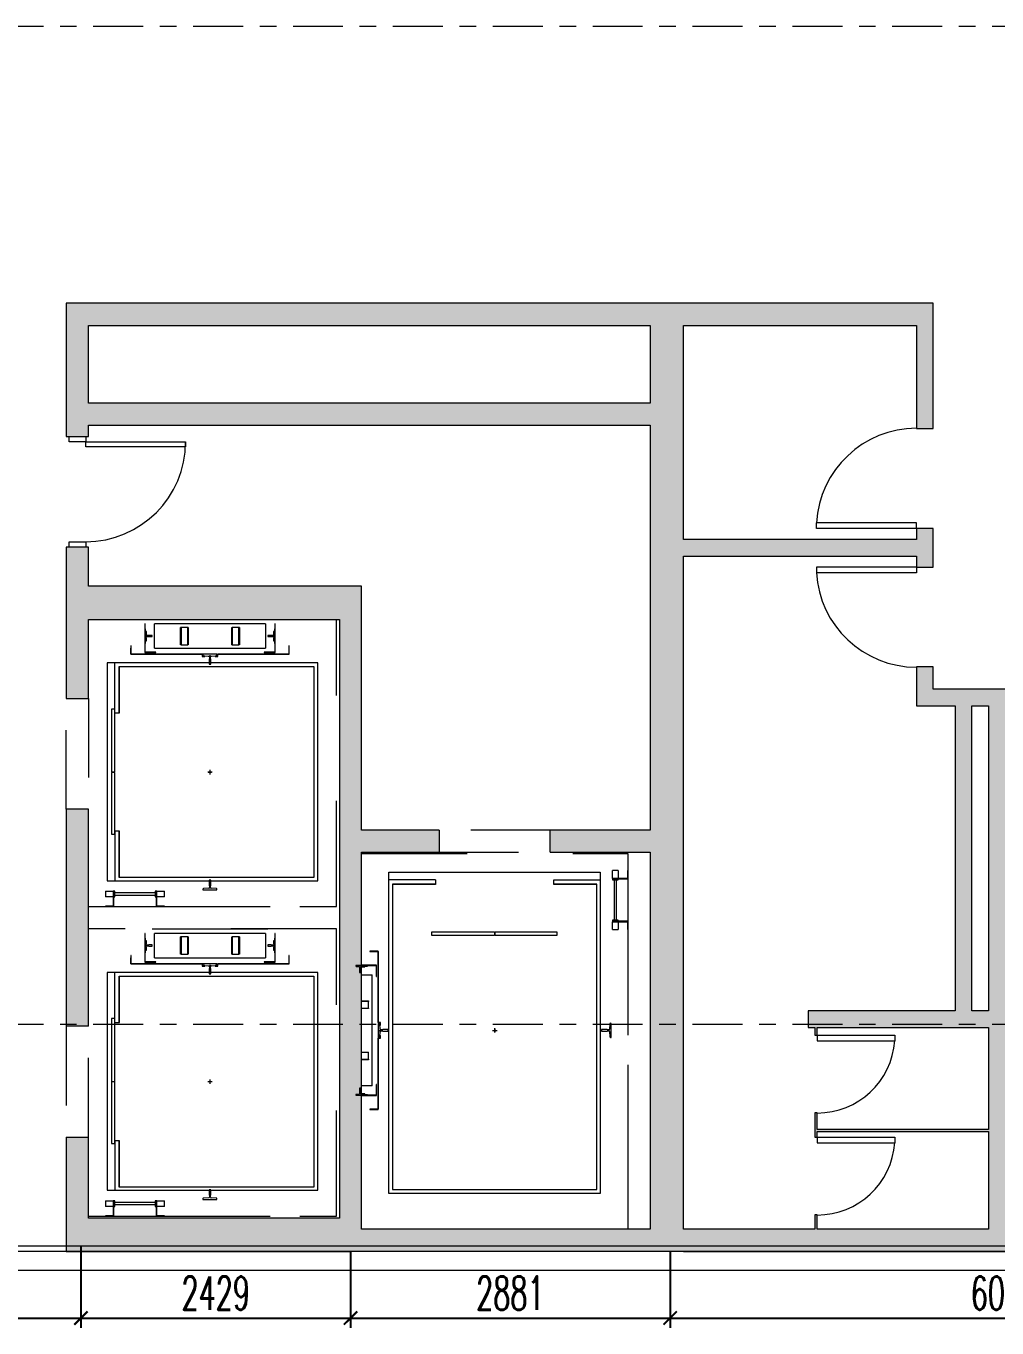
# Model space of a CAD drawing. Header units: millimetres. Extents: x 90964 to 877642, y 656808 to 1438307.
# Drawn here: x 370462 to 379211, y 1049823 to 1061563 of the extents above; entities that cross this region are included whole.
import ezdxf

# ---------------------------------------------------------------- set-up
doc = ezdxf.new("R2010")
doc.units = ezdxf.units.MM
doc.header["$LTSCALE"] = 300
for name, pattern in [('CENTER', [3, 1.5, -0.5, 0.5, -0.5]), ('Dash', [6.35, 3.175, -3.175]), ('Overhead', [3.96875, 2.38125, -1.5875])]:
    doc.linetypes.add(name, pattern=pattern)
doc.layers.get('Defpoints').update_dxf_attribs({"color": 6})
for name, color, linetype, lineweight in [('A-COT VACH', 2, 'Continuous', 35), ('A-DETL-GENF', 92, 'Overhead', 9), ('A-DETL-MEDM', 33, 'Continuous', 18), ('A-DOOR', 31, 'Continuous', 9), ('A-DOOR-FRAM', 31, 'Continuous', 9), ('A-GENM', 13, 'Continuous', 9), ('A-NET THAY', 125, 'Continuous', 18), ('A-TRUC', 250, 'CENTER', 5), ('A-WALL', 113, 'Continuous', 9), ('A-WALL-PATT', 111, 'Continuous', 9), ('Q-SPCQ', 91, 'Continuous', 9)]:
    doc.layers.add(name, color=color, linetype=linetype, lineweight=lineweight)
doc.styles.add('A1-vnsimli', font='vnsimli.shx', dxfattribs={"width": 0.6})
doc.dimstyles.new('A1_DIM150', dxfattribs={"dimscale": 1.5, "dimtxt": 200, "dimasz": 80, "dimexe": 60, "dimexo": 0, "dimgap": 50, "dimtad": 1, "dimdec": 0, "dimzin": 0, "dimdsep": 46, "dimtxsty": 'A1-vnsimli', "dimblk1": 'ARCHTICK', "dimblk2": 'ARCHTICK', "dimsah": 1, "dimcen": 150, "dimdle": 60, "dimclrd": 256, "dimclre": 256, "dimclrt": 6, "dimadec": 0, "dimazin": 0, "dimtfac": 1, "dimtdec": 0, "dimtix": 1, "dimtmove": 2, "dimatfit": 3, "dimfxl": 1, "dimtvp": 0.833333, "dimtolj": 1, "dimtzin": 0, "dimarcsym": 0})

# ---------------------------------------------------------------- blocks, each defined once
blk = doc.blocks.new('schindler_5500-bim - Lift_one floor-1478719-Option 5 Floor Plans')
at = {"layer": 'A-GENM', "linetype": 'Dash'}
for p, q in [((1212, 1140), (-1379, 1140)), ((-1379, 1140), (-1379, -1095)), ((1212, 1140), (-1379, 1140)), ((-1379, 1140), (-1379, -1095)), ((1212, -409), (1212, 1140)), ((1212, -1095), (1212, 1140)), ((1212, -866), (1212, -485)), ((1212, -1095), (1212, -942))]:
    blk.add_line(p, q, dxfattribs=at)
at = {"layer": 'A-GENM'}
for p, q in [((979, 971), (-986, 971)), ((-986, 971), (-986, -926)), ((979, -926), (979, 971)), ((-952, -817), (-952, 936)), ((-952, 936), (950, 936)), ((950, 936), (950, -817)), ((-1063, 713), (-1139, 713)), ((-1139, 713), (-1139, 710)), ((-1139, 710), (-1118, 710)), ((-1118, 710), (-1118, 712)), ((-1118, 712), (-1064, 712)), ((-1064, 712), (-1064, 67)), ((-1063, 71), (-1063, 713)), ((-1078, 587), (-1338, 587)), ((-1338, 587), (-1338, 584)), ((-1078, 487), (-1078, 587)), ((-1379, -522), (-1379, 522)), ((-1379, -500), (-1379, 495)), ((-1338, 584), (-1294, 584)), ((-1338, 500), (-1118, 500)), ((-1338, 500), (-1338, -500)), ((-1294, 584), (-1294, 580)), ((-1294, 580), (-1269, 580)), ((-1269, 580), (-1269, 573)), ((-1269, 573), (-1242, 573)), ((-1265, 576), (-1265, 584)), ((-1190, 584), (-1265, 584)), ((-1265, 584), (-1265, 580)), ((-1255, 576), (-1265, 576)), ((-1262, 577), (-1234, 575)), ((-1242, 573), (-1242, 576)), ((-1232, 534), (-1237, 534)), ((-1232, 552), (-1233, 552)), ((-1233, 552), (-1233, 522)), ((-1233, 522), (-1223, 522)), ((-1232, 573), (-1232, 552)), ((-1224, 552), (-1224, 572)), ((-1223, 552), (-1224, 552)), ((-1223, 522), (-1223, 552)), ((-1218, 534), (-1223, 534)), ((-1221, 575), (-1193, 577)), ((-1213, 576), (-1213, 573)), ((-1213, 573), (-1186, 573)), ((-1190, 576), (-1200, 576)), ((-1190, 584), (-1190, 576)), ((-1190, 580), (-1190, 584)), ((-1186, 580), (-1161, 580)), ((-1186, 573), (-1186, 580)), ((-1161, 580), (-1161, 584)), ((-1161, 584), (-1081, 584)), ((-1118, -500), (-1118, 500)), ((-1081, 584), (-1081, 487)), ((-1081, 487), (-1078, 487)), ((-1305, 266), (-1150, 266)), ((-1305, 266), (-1305, 261)), ((-1305, 261), (-1305, 201)), ((-1150, 261), (-1305, 261)), ((-1150, 266), (-1150, 261)), ((-1150, 201), (-1150, 261)), ((-1305, 201), (-1150, 201)), ((-1305, 196), (-1305, 201)), ((-1150, 196), (-1305, 196)), ((-1150, 196), (-1150, 201)), ((-1064, 67), (-1047, 67)), ((-1043, 71), (-1063, 71)), ((-1052, 63), (-1063, 63)), ((-1063, 63), (-1063, -64)), ((-1045, 10), (-1048, 59)), ((-1047, 67), (-1047, 46)), ((-1047, 46), (-1043, 46)), ((-1043, 46), (-1043, 71)), ((-1022, 5), (-1040, 5)), ((-974, 8), (-1022, 8)), ((-1022, 8), (-1022, 5)), ((-974, -8), (-974, 8)), ((-1, -15), (-1, 15)), ((0, 20), (0, -20)), ((1024, 8), (974, 8)), ((974, 8), (974, -8)), ((1024, 5), (1024, 8)), ((1042, 5), (1024, 5)), ((1049, 58), (1047, 10)), ((1062, 63), (1055, 63)), ((1062, -64), (1062, 63)), ((-1047, -67), (-1064, -67)), ((-1064, -67), (-1064, -712)), ((-1063, -64), (-1053, -64)), ((-1063, -714), (-1063, -71)), ((-1063, -71), (-1043, -71)), ((-1048, -58), (-1045, -10)), ((-1043, -46), (-1047, -46)), ((-1047, -46), (-1047, -67)), ((-1043, -71), (-1043, -46)), ((-1040, -5), (-1022, -5)), ((-1022, -5), (-1022, -8)), ((-1022, -8), (-974, -8)), ((-21, 0), (19, 0)), ((-20, 0), (20, 0)), ((974, -8), (1024, -8)), ((1024, -8), (1024, -5)), ((1024, -5), (1042, -5)), ((1047, -10), (1050, -59)), ((1054, -64), (1062, -64)), ((-1305, -196), (-1150, -196)), ((-1305, -196), (-1305, -201)), ((-1305, -201), (-1305, -261)), ((-1150, -201), (-1305, -201)), ((-1150, -196), (-1150, -201)), ((-1150, -261), (-1150, -201)), ((-1305, -261), (-1150, -261)), ((-1305, -261), (-1305, -266)), ((-1150, -266), (-1305, -266)), ((-1150, -261), (-1150, -266)), ((-1118, -500), (-1338, -500)), ((-1294, -584), (-1338, -584)), ((-1338, -584), (-1338, -587)), ((-1269, -580), (-1294, -580)), ((-1294, -580), (-1294, -584)), ((-1242, -573), (-1269, -573)), ((-1269, -573), (-1269, -580)), ((-1265, -584), (-1265, -576)), ((-1265, -576), (-1259, -576)), ((-1265, -579), (-1265, -584)), ((-1190, -584), (-1265, -584)), ((-1265, -584), (-1190, -584)), ((-1234, -575), (-1262, -577)), ((-1242, -576), (-1242, -573)), ((-1232, -534), (-1237, -534)), ((-1223, -522), (-1233, -522)), ((-1233, -522), (-1233, -552)), ((-1233, -552), (-1232, -552)), ((-1232, -552), (-1232, -573)), ((-1224, -572), (-1224, -552)), ((-1224, -552), (-1223, -552)), ((-1223, -552), (-1223, -522)), ((-1218, -534), (-1223, -534)), ((-1193, -577), (-1221, -575)), ((-1186, -573), (-1213, -573)), ((-1213, -573), (-1213, -576)), ((-1196, -576), (-1190, -576)), ((-1190, -576), (-1190, -584)), ((-1190, -584), (-1190, -579)), ((-1186, -580), (-1186, -573)), ((-1161, -580), (-1186, -580)), ((-1161, -584), (-1161, -580)), ((-1081, -584), (-1161, -584)), ((-1078, -487), (-1081, -487)), ((-1081, -487), (-1081, -584)), ((-1078, -587), (-1078, -487)), ((-1338, -587), (-1078, -587)), ((-1118, -710), (-1139, -710)), ((-1139, -710), (-1139, -714)), ((-1139, -714), (-1063, -714)), ((-1118, -712), (-1118, -710)), ((-1064, -712), (-1118, -712)), ((-534, -816), (-952, -816)), ((-534, -817), (-952, -817)), ((-534, -856), (-534, -816)), ((-534, -852), (-534, -817)), ((533, -816), (533, -856)), ((950, -816), (533, -816)), ((950, -817), (533, -817)), ((533, -817), (533, -856)), ((-534, -856), (-986, -856)), ((-986, -926), (979, -926)), ((-3, -856), (-569, -856)), ((-569, -856), (-569, -888)), ((-569, -888), (-3, -888)), ((-3, -888), (-3, -856)), ((558, -856), (2, -856)), ((2, -856), (2, -888)), ((2, -888), (558, -888)), ((533, -856), (979, -856)), ((533, -856), (979, -856)), ((558, -888), (558, -856)), ((979, -926), (979, -856))]:
    blk.add_line(p, q, dxfattribs=at)
for centre, radius, start, end in [((-1262, 580), 3, 180, 270), ((-1234, 573), 2.84, 360, 90), ((-1221, 572), 3, 90, 180), ((-1193, 580), 2.84, 270, 0), ((-1052, 59), 4.75, 0, 90), ((-1040, 10), 5.01, 180, 270), ((1042, 10), 4.75, 270, 360), ((1055, 58), 5.01, 90, 180), ((-1053, -58), 5.01, 270, 360), ((-1040, -10), 4.75, 90, 180), ((1042, -10), 5.01, 360, 90), ((1054, -59), 4.75, 180, 270), ((-1262, -580), 2.95, 84.996, 177.9426), ((-1234, -573), 2.64, 270, 360), ((-1221, -572), 2.79, 180, 270), ((-1193, -579), 2.71, 0, 97.4205)]:
    blk.add_arc(centre, radius, start, end, dxfattribs=at)
at = {"layer": 'Q-SPCQ'}
for p, q in [((-1055, 0), (-1035, 0)), ((-1045, -15), (-1045, 15)), ((1073, -480), (1073, -409)), ((1124, -409), (1073, -409)), ((1124, -409), (1124, -480)), ((1208, -409), (1208, -480)), ((1212, -409), (1208, -409)), ((1212, -485), (1212, -409)), ((1208, -480), (1073, -480)), ((1073, -480), (1073, -485)), ((1124, -485), (1073, -485)), ((1073, -485), (1073, -495)), ((1073, -495), (1124, -495)), ((1089, -495), (1089, -856)), ((1108, -856), (1108, -495)), ((1124, -485), (1212, -485)), ((1124, -495), (1124, -485)), ((1124, -856), (1073, -856)), ((1073, -856), (1073, -866)), ((1073, -866), (1073, -871)), ((1073, -866), (1124, -866)), ((1073, -871), (1208, -871)), ((1073, -942), (1073, -871)), ((1124, -866), (1124, -856)), ((1212, -866), (1124, -866)), ((1124, -871), (1124, -942)), ((1208, -871), (1208, -942)), ((1212, -942), (1212, -866)), ((1073, -942), (1124, -942)), ((1208, -942), (1212, -942))]:
    blk.add_line(p, q, dxfattribs=at)
blk = doc.blocks.new('M_Door-Opening - 1000 X 2100mm-720239-Option 5 Floor Plans')
at = {"layer": 'A-DETL-GENF'}
for p, q in [((492, 100), (-508, 100)), ((-508, -100), (492, -100))]:
    blk.add_line(p, q, dxfattribs=at)
at = {"layer": 'A-DETL-MEDM'}
for p, q in [((-508, 100), (-508, -100)), ((492, -100), (492, 100))]:
    blk.add_line(p, q, dxfattribs=at)
blk = doc.blocks.new('M_Door-Opening - 1000 X 2100mm-720273-Option 5 Floor Plans')
at = {"layer": 'A-DETL-GENF'}
for p, q in [((-508, 100), (492, 100)), ((492, -100), (-508, -100))]:
    blk.add_line(p, q, dxfattribs=at)
at = {"layer": 'A-DETL-MEDM'}
for p, q in [((-508, -100), (-508, 100)), ((492, 100), (492, -100))]:
    blk.add_line(p, q, dxfattribs=at)
blk = doc.blocks.new('M_Single-Flush - 900 X 2100-697408-Option 5 Floor Plans')
at = {"layer": 'A-DOOR'}
for p, q in [((400, 75), (400, 975)), ((450, 975), (400, 975)), ((450, 75), (450, 975)), ((450, 75), (400, 75))]:
    blk.add_line(p, q, dxfattribs=at)
blk.add_arc((450, 75), 902, 93.1788, 180, dxfattribs=at)
blk = doc.blocks.new('M_Single-Flush - 900 X 2100-697387-Option 5 Floor Plans')
at = {"layer": 'A-DOOR'}
for p, q in [((400, -75), (400, -975)), ((450, -75), (400, -75)), ((450, -75), (450, -975)), ((450, -975), (400, -975))]:
    blk.add_line(p, q, dxfattribs=at)
blk.add_arc((450, -75), 902, 180, 266.8212, dxfattribs=at)
blk = doc.blocks.new('M_Single-Flush - 700 X 2100-697495-Option 5 Floor Plans')
at = {"layer": 'A-DOOR'}
for p, q in [((300, -10), (300, -710)), ((350, -10), (300, -10)), ((350, -10), (350, -710)), ((350, -710), (300, -710))]:
    blk.add_line(p, q, dxfattribs=at)
blk.add_arc((350, -10), 702, 180, 265.9138, dxfattribs=at)
blk = doc.blocks.new('M_Door-Passage-Single-Flush - M_Door-Passage-Single-Flush-756115-Option 5 Floor Plans')
at = {"layer": 'A-DOOR'}
for p, q in [((405, -81.35), (450, -81.35)), ((405, -981.35), (405, -81.35)), ((450, -81.35), (450, -981.35)), ((450, -981.35), (405, -981.35))]:
    blk.add_line(p, q, dxfattribs=at)
blk.add_arc((450, -81.35), 900, 180, 270, dxfattribs=at)
at = {"layer": 'A-DOOR-FRAM'}
for p, q in [((-500, 68.65), (-450, 68.65)), ((-500, -81.35), (-500, 68.65)), ((-450, 68.65), (-450, -81.35)), ((450, 68.65), (500, 68.65)), ((450, -81.35), (450, 68.65)), ((500, 68.65), (500, -81.35)), ((-450, -81.35), (-500, -81.35)), ((500, -81.35), (450, -81.35))]:
    blk.add_line(p, q, dxfattribs=at)
blk = doc.blocks.new('schindler_5500-bim - Lift_service_one floor-1478796-Option 5 Floor Plans')
at = {"layer": 'A-GENM', "linetype": 'Dash'}
for p, q in [((-1201, 1595), (1199, 1595)), ((-1201, 1595), (1199, 1595)), ((1199, 1595), (1199, 1442)), ((1199, 1595), (1199, -1793)), ((1199, 1366), (1199, 985)), ((1199, 909), (1199, -1793))]:
    blk.add_line(p, q, dxfattribs=at)
at = {"layer": 'A-GENM'}
for p, q in [((-956, -1471), (-956, 1426)), ((-956, 1426), (949, 1426)), ((949, 1426), (949, 1356)), ((949, 1426), (949, -1471)), ((-534, 1356), (-956, 1356)), ((-922, 1317), (-922, -1436)), ((-534, 1317), (-922, 1317)), ((-534, 1316), (-922, 1316)), ((-534, 1356), (-534, 1316)), ((-534, 1352), (-534, 1317)), ((533, 1316), (533, 1356)), ((533, 1356), (949, 1356)), ((533, 1317), (533, 1356)), ((533, 1356), (949, 1356)), ((920, 1317), (533, 1317)), ((920, 1316), (533, 1316)), ((920, -1436), (920, 1317)), ((-569, 856), (-569, 888)), ((-569, 888), (-3, 888)), ((-3, 856), (-569, 856)), ((-3, 888), (-3, 856)), ((2, 856), (2, 888)), ((2, 888), (558, 888)), ((558, 856), (2, 856)), ((558, 888), (558, 856)), ((-1050, 713), (-1126, 713)), ((-1126, 713), (-1126, 710)), ((-1126, 710), (-1105, 710)), ((-1105, 710), (-1105, 712)), ((-1105, 712), (-1051, 712)), ((-1051, 712), (-1051, 67)), ((-1050, 71), (-1050, 713)), ((-1065, 587), (-1200, 587)), ((-1065, 487), (-1065, 587)), ((-1177, 584), (-1252, 584)), ((-1252, 584), (-1252, 579)), ((-1249, 577), (-1221, 575)), ((-1219, 552), (-1220, 552)), ((-1220, 552), (-1220, 522)), ((-1220, 522), (-1210, 522)), ((-1219, 573), (-1219, 552)), ((-1211, 552), (-1211, 572)), ((-1210, 552), (-1211, 552)), ((-1210, 522), (-1210, 552)), ((-1208, 575), (-1180, 577)), ((-1200, 584), (-1177, 584)), ((-1200, 576), (-1200, 573)), ((-1200, 573), (-1173, 573)), ((-1200, 500), (-1105, 500)), ((-1177, 576), (-1183, 576)), ((-1177, 584), (-1177, 576)), ((-1177, 579), (-1177, 584)), ((-1173, 580), (-1148, 580)), ((-1173, 573), (-1173, 580)), ((-1148, 580), (-1148, 584)), ((-1148, 584), (-1068, 584)), ((-1105, -500), (-1105, 500)), ((-1068, 584), (-1068, 487)), ((-1068, 487), (-1065, 487)), ((-1200, 266), (-1137, 266)), ((-1137, 261), (-1200, 261)), ((-1137, 266), (-1137, 261)), ((-1137, 201), (-1137, 261)), ((-1200, 201), (-1137, 201)), ((-1137, 196), (-1200, 196)), ((-1137, 201), (-1137, 196)), ((-1051, 67), (-1034, 67)), ((-1030, 71), (-1050, 71)), ((-1040, 63), (-1050, 63)), ((-1050, 63), (-1050, -64)), ((-1032, 10), (-1035, 58)), ((-1034, 67), (-1034, 46)), ((-1034, 46), (-1030, 46)), ((-1030, 46), (-1030, 71)), ((-1009, 5), (-1027, 5)), ((-961, 8), (-1009, 8)), ((-1009, 8), (-1009, 5)), ((-961, -8), (-961, 8)), ((-21, 0), (19, 0)), ((-20, 0), (20, 0)), ((-1, 15), (-1, -15)), ((0, -20), (0, 20)), ((1011, 8), (961, 8)), ((961, 8), (961, -8)), ((1011, 5), (1011, 8)), ((1029, 5), (1011, 5)), ((1037, 59), (1034, 10)), ((1049, 63), (1041, 63)), ((1049, -64), (1049, 63)), ((-1034, -67), (-1051, -67)), ((-1051, -67), (-1051, -712)), ((-1050, -64), (-1039, -64)), ((-1050, -713), (-1050, -71)), ((-1050, -71), (-1030, -71)), ((-1035, -59), (-1032, -10)), ((-1030, -46), (-1034, -46)), ((-1034, -46), (-1034, -67)), ((-1030, -71), (-1030, -46)), ((-1027, -5), (-1009, -5)), ((-1009, -5), (-1009, -8)), ((-1009, -8), (-961, -8)), ((961, -8), (1011, -8)), ((1011, -8), (1011, -5)), ((1011, -5), (1029, -5)), ((1034, -10), (1036, -58)), ((1042, -64), (1049, -64)), ((-1200, -196), (-1137, -196)), ((-1137, -201), (-1200, -201)), ((-1137, -201), (-1137, -196)), ((-1137, -261), (-1137, -201)), ((-1200, -261), (-1137, -261)), ((-1137, -266), (-1200, -266)), ((-1137, -261), (-1137, -266)), ((-1252, -580), (-1252, -584)), ((-1252, -584), (-1177, -584)), ((-1221, -575), (-1249, -577)), ((-1210, -522), (-1220, -522)), ((-1220, -522), (-1220, -552)), ((-1220, -552), (-1219, -552)), ((-1219, -552), (-1219, -573)), ((-1211, -572), (-1211, -552)), ((-1211, -552), (-1210, -552)), ((-1210, -552), (-1210, -522)), ((-1180, -577), (-1208, -575)), ((-1105, -500), (-1200, -500)), ((-1173, -573), (-1200, -573)), ((-1200, -573), (-1200, -576)), ((-1187, -576), (-1177, -576)), ((-1177, -576), (-1177, -584)), ((-1177, -584), (-1177, -580)), ((-1173, -580), (-1173, -573)), ((-1148, -580), (-1173, -580)), ((-1148, -584), (-1148, -580)), ((-1068, -584), (-1148, -584)), ((-1065, -487), (-1068, -487)), ((-1068, -487), (-1068, -584)), ((-1065, -587), (-1065, -487)), ((-1200, -587), (-1065, -587)), ((-1105, -710), (-1126, -710)), ((-1126, -710), (-1126, -713)), ((-1126, -713), (-1050, -713)), ((-1105, -712), (-1105, -710)), ((-1051, -712), (-1105, -712)), ((949, -1471), (-956, -1471)), ((-922, -1436), (920, -1436))]:
    blk.add_line(p, q, dxfattribs=at)
for centre, radius, start, end in [((-1249, 580), 2.95, 182.0574, 275.004), ((-1221, 573), 2.64, 0, 90), ((-1208, 572), 2.79, 90, 180), ((-1180, 579), 2.71, 262.5795, 0), ((-1040, 58), 5.01, 0, 90), ((-1027, 10), 4.75, 180, 270), ((1029, 10), 5.01, 270, 0), ((1041, 59), 4.75, 90, 180), ((-1039, -59), 4.75, 270, 0), ((-1027, -10), 5.01, 90, 180), ((1029, -10), 4.75, 0, 90), ((1042, -58), 5.01, 180, 270), ((-1249, -580), 3, 90, 180), ((-1221, -573), 2.84, 270, 0), ((-1208, -572), 3, 180, 270), ((-1180, -580), 2.84, 0, 90)]:
    blk.add_arc(centre, radius, start, end, dxfattribs=at)
at = {"layer": 'Q-SPCQ'}
for p, q in [((1060, 1371), (1060, 1442)), ((1111, 1442), (1060, 1442)), ((1111, 1442), (1111, 1371)), ((1195, 1442), (1195, 1371)), ((1199, 1442), (1195, 1442)), ((1199, 1366), (1199, 1442)), ((1195, 1371), (1060, 1371)), ((1060, 1371), (1060, 1366)), ((1060, 1366), (1060, 1356)), ((1111, 1366), (1060, 1366)), ((1060, 1356), (1111, 1356)), ((1076, 1356), (1076, 995)), ((1095, 995), (1095, 1356)), ((1111, 1366), (1199, 1366)), ((1111, 1356), (1111, 1366)), ((1111, 995), (1060, 995)), ((1060, 995), (1060, 985)), ((1060, 985), (1060, 980)), ((1060, 985), (1111, 985)), ((1060, 909), (1060, 980)), ((1060, 980), (1195, 980)), ((1111, 985), (1111, 995)), ((1199, 985), (1111, 985)), ((1111, 980), (1111, 909)), ((1195, 980), (1195, 909)), ((1199, 909), (1199, 985)), ((1060, 909), (1111, 909)), ((1195, 909), (1199, 909)), ((-1032, 15), (-1032, -15)), ((-1042, 0), (-1022, 0))]:
    blk.add_line(p, q, dxfattribs=at)
blk = doc.blocks.new('schindler_5500-bim - Lift_one floor-V7-Option 5 Floor Plans')
at = {"layer": 'A-GENM', "linetype": 'Dash'}
for p, q in [((1212, 1140), (-1379, 1140)), ((1212, 1140), (-1379, 1140)), ((1212, -409), (1212, 1140)), ((1212, -1095), (1212, 1140)), ((1212, -866), (1212, -485)), ((1212, -1095), (1212, -942))]:
    blk.add_line(p, q, dxfattribs=at)
at = {"layer": 'A-GENM'}
for p, q in [((979, 971), (-986, 971)), ((-986, 971), (-986, -926)), ((979, -926), (979, 971)), ((-952, -817), (-952, 936)), ((-952, 936), (950, 936)), ((950, 936), (950, -817)), ((-1063, 713), (-1139, 713)), ((-1139, 713), (-1139, 710)), ((-1139, 710), (-1118, 710)), ((-1118, 710), (-1118, 712)), ((-1118, 712), (-1064, 712)), ((-1064, 712), (-1064, 67)), ((-1063, 71), (-1063, 713)), ((-1078, 587), (-1338, 587)), ((-1338, 587), (-1338, 584)), ((-1078, 487), (-1078, 587)), ((-1338, 584), (-1294, 584)), ((-1338, 500), (-1118, 500)), ((-1338, 500), (-1338, -500)), ((-1294, 584), (-1294, 580)), ((-1294, 580), (-1269, 580)), ((-1269, 580), (-1269, 573)), ((-1269, 573), (-1242, 573)), ((-1265, 576), (-1265, 584)), ((-1190, 584), (-1265, 584)), ((-1265, 584), (-1265, 580)), ((-1255, 576), (-1265, 576)), ((-1262, 577), (-1234, 575)), ((-1242, 573), (-1242, 576)), ((-1232, 534), (-1237, 534)), ((-1232, 552), (-1233, 552)), ((-1233, 552), (-1233, 522)), ((-1233, 522), (-1223, 522)), ((-1232, 573), (-1232, 552)), ((-1224, 552), (-1224, 572)), ((-1223, 552), (-1224, 552)), ((-1223, 522), (-1223, 552)), ((-1218, 534), (-1223, 534)), ((-1221, 575), (-1193, 577)), ((-1213, 576), (-1213, 573)), ((-1213, 573), (-1186, 573)), ((-1190, 576), (-1200, 576)), ((-1190, 584), (-1190, 576)), ((-1190, 580), (-1190, 584)), ((-1186, 580), (-1161, 580)), ((-1186, 573), (-1186, 580)), ((-1161, 580), (-1161, 584)), ((-1161, 584), (-1081, 584)), ((-1118, -500), (-1118, 500)), ((-1081, 584), (-1081, 487)), ((-1081, 487), (-1078, 487)), ((-1305, 266), (-1150, 266)), ((-1305, 266), (-1305, 261)), ((-1305, 261), (-1305, 201)), ((-1150, 261), (-1305, 261)), ((-1150, 266), (-1150, 261)), ((-1150, 201), (-1150, 261)), ((-1305, 201), (-1150, 201)), ((-1305, 196), (-1305, 201)), ((-1150, 196), (-1305, 196)), ((-1150, 196), (-1150, 201)), ((-1064, 67), (-1047, 67)), ((-1043, 71), (-1063, 71)), ((-1052, 63), (-1063, 63)), ((-1063, 63), (-1063, -64)), ((-1045, 10), (-1048, 59)), ((-1047, 67), (-1047, 46)), ((-1047, 46), (-1043, 46)), ((-1043, 46), (-1043, 71)), ((-1022, 5), (-1040, 5)), ((-974, 8), (-1022, 8)), ((-1022, 8), (-1022, 5)), ((-974, -8), (-974, 8)), ((-1, -15), (-1, 15)), ((0, 20), (0, -20)), ((1024, 8), (974, 8)), ((974, 8), (974, -8)), ((1024, 5), (1024, 8)), ((1042, 5), (1024, 5)), ((1049, 58), (1047, 10)), ((1062, 63), (1055, 63)), ((1062, -64), (1062, 63)), ((-1047, -67), (-1064, -67)), ((-1064, -67), (-1064, -712)), ((-1063, -64), (-1053, -64)), ((-1063, -714), (-1063, -71)), ((-1063, -71), (-1043, -71)), ((-1048, -58), (-1045, -10)), ((-1043, -46), (-1047, -46)), ((-1047, -46), (-1047, -67)), ((-1043, -71), (-1043, -46)), ((-1040, -5), (-1022, -5)), ((-1022, -5), (-1022, -8)), ((-1022, -8), (-974, -8)), ((-21, 0), (19, 0)), ((-20, 0), (20, 0)), ((974, -8), (1024, -8)), ((1024, -8), (1024, -5)), ((1024, -5), (1042, -5)), ((1047, -10), (1050, -59)), ((1054, -64), (1062, -64)), ((-1305, -196), (-1150, -196)), ((-1305, -196), (-1305, -201)), ((-1305, -201), (-1305, -261)), ((-1150, -201), (-1305, -201)), ((-1150, -196), (-1150, -201)), ((-1150, -261), (-1150, -201)), ((-1305, -261), (-1150, -261)), ((-1305, -261), (-1305, -266)), ((-1150, -266), (-1305, -266)), ((-1150, -261), (-1150, -266)), ((-1118, -500), (-1338, -500)), ((-1294, -584), (-1338, -584)), ((-1338, -584), (-1338, -587)), ((-1269, -580), (-1294, -580)), ((-1294, -580), (-1294, -584)), ((-1242, -573), (-1269, -573)), ((-1269, -573), (-1269, -580)), ((-1265, -584), (-1265, -576)), ((-1265, -576), (-1259, -576)), ((-1265, -579), (-1265, -584)), ((-1190, -584), (-1265, -584)), ((-1265, -584), (-1190, -584)), ((-1234, -575), (-1262, -577)), ((-1242, -576), (-1242, -573)), ((-1232, -534), (-1237, -534)), ((-1223, -522), (-1233, -522)), ((-1233, -522), (-1233, -552)), ((-1233, -552), (-1232, -552)), ((-1232, -552), (-1232, -573)), ((-1224, -572), (-1224, -552)), ((-1224, -552), (-1223, -552)), ((-1223, -552), (-1223, -522)), ((-1218, -534), (-1223, -534)), ((-1193, -577), (-1221, -575)), ((-1186, -573), (-1213, -573)), ((-1213, -573), (-1213, -576)), ((-1196, -576), (-1190, -576)), ((-1190, -576), (-1190, -584)), ((-1190, -584), (-1190, -579)), ((-1186, -580), (-1186, -573)), ((-1161, -580), (-1186, -580)), ((-1161, -584), (-1161, -580)), ((-1081, -584), (-1161, -584)), ((-1078, -487), (-1081, -487)), ((-1081, -487), (-1081, -584)), ((-1078, -587), (-1078, -487)), ((-1338, -587), (-1078, -587)), ((-1118, -710), (-1139, -710)), ((-1139, -710), (-1139, -714)), ((-1139, -714), (-1063, -714)), ((-1118, -712), (-1118, -710)), ((-1064, -712), (-1118, -712)), ((-534, -816), (-952, -816)), ((-534, -817), (-952, -817)), ((-534, -856), (-534, -816)), ((-534, -852), (-534, -817)), ((533, -816), (533, -856)), ((950, -816), (533, -816)), ((950, -817), (533, -817)), ((533, -817), (533, -856)), ((-534, -856), (-986, -856)), ((-986, -926), (979, -926)), ((-3, -856), (-569, -856)), ((-569, -856), (-569, -888)), ((-569, -888), (-3, -888)), ((-3, -888), (-3, -856)), ((558, -856), (2, -856)), ((2, -856), (2, -888)), ((2, -888), (558, -888)), ((533, -856), (979, -856)), ((533, -856), (979, -856)), ((558, -888), (558, -856)), ((979, -926), (979, -856))]:
    blk.add_line(p, q, dxfattribs=at)
for centre, radius, start, end in [((-1262, 580), 3, 180, 270), ((-1234, 573), 2.84, 360, 90), ((-1221, 572), 3, 90, 180), ((-1193, 580), 2.84, 270, 0), ((-1052, 59), 4.75, 0, 90), ((-1040, 10), 5.01, 180, 270), ((1042, 10), 4.75, 270, 360), ((1055, 58), 5.01, 90, 180), ((-1053, -58), 5.01, 270, 360), ((-1040, -10), 4.75, 90, 180), ((1042, -10), 5.01, 360, 90), ((1054, -59), 4.75, 180, 270), ((-1262, -580), 2.95, 84.996, 177.9426), ((-1234, -573), 2.64, 270, 360), ((-1221, -572), 2.79, 180, 270), ((-1193, -579), 2.71, 0, 97.4205)]:
    blk.add_arc(centre, radius, start, end, dxfattribs=at)
at = {"layer": 'Q-SPCQ'}
for p, q in [((-1055, 0), (-1035, 0)), ((-1045, -15), (-1045, 15)), ((1073, -480), (1073, -409)), ((1124, -409), (1073, -409)), ((1124, -409), (1124, -480)), ((1208, -409), (1208, -480)), ((1212, -409), (1208, -409)), ((1212, -485), (1212, -409)), ((1208, -480), (1073, -480)), ((1073, -480), (1073, -485)), ((1124, -485), (1073, -485)), ((1073, -485), (1073, -495)), ((1073, -495), (1124, -495)), ((1089, -495), (1089, -856)), ((1108, -856), (1108, -495)), ((1124, -485), (1212, -485)), ((1124, -495), (1124, -485)), ((1124, -856), (1073, -856)), ((1073, -856), (1073, -866)), ((1073, -866), (1073, -871)), ((1073, -866), (1124, -866)), ((1073, -871), (1208, -871)), ((1073, -942), (1073, -871)), ((1124, -866), (1124, -856)), ((1212, -866), (1124, -866)), ((1124, -871), (1124, -942)), ((1208, -871), (1208, -942)), ((1212, -942), (1212, -866)), ((1073, -942), (1124, -942)), ((1208, -942), (1212, -942))]:
    blk.add_line(p, q, dxfattribs=at)
blk = doc.blocks.new('LUOICOT THAPDOI')
at = {"layer": 'A-TRUC'}
for p, q in [((167478, 1208625), (248518, 1208625)), ((167478, 1199625), (248518, 1199625))]:
    blk.add_line(p, q, dxfattribs=at)
blk = doc.blocks.new('_ArchTick')
at = {"color": 0, "linetype": 'ByBlock', "const_width": 0.15}
blk.add_lwpolyline([(-0.5, -0.5), (0.5, 0.5)], dxfattribs=at)
blk = doc.blocks.new('*D364')
at = {"layer": 'A-NET THAY', "lineweight": -2, "transparency": 16777216}
for p, q in [((370956, 1050563), (370956, 1049823)), ((367710, 1049913), (371046, 1049913)), ((367800, 1049976), (367800, 1049823))]:
    blk.add_line(p, q, dxfattribs=at)
at = {"layer": 'Defpoints', "color": 0, "transparency": 16777216}
for p in [(370956, 1050563), (367800, 1049976), (370956, 1049913)]:
    blk.add_point(p, dxfattribs=at)
at = {"layer": 'A-NET THAY', "lineweight": -2, "transparency": 16777216, "xscale": 120, "yscale": 120, "zscale": 120}
for p, rotation in [((367800, 1049913), 180.0000000000039), ((370956, 1049913), 3.867554492659636e-12)]:
    blk.add_blockref('_ArchTick', p, dxfattribs=dict(at, rotation=rotation))
at = {"layer": 'A-NET THAY', "color": 6, "transparency": 16777216, "insert": (369378, 1050138), "char_height": 300, "attachment_point": 5, "style": 'A1-vnsimli'}
blk.add_mtext('\\A1;3156', dxfattribs=at)
blk = doc.blocks.new('*D365')
at = {"layer": 'A-NET THAY', "lineweight": -2, "transparency": 16777216}
for p, q in [((370956, 1050563), (370956, 1049823)), ((373386, 1050513), (373386, 1049823)), ((370866, 1049913), (373476, 1049913))]:
    blk.add_line(p, q, dxfattribs=at)
at = {"layer": 'Defpoints', "color": 0, "transparency": 16777216}
for p in [(370956, 1050563), (373386, 1050513), (373386, 1049913)]:
    blk.add_point(p, dxfattribs=at)
at = {"layer": 'A-NET THAY', "lineweight": -2, "transparency": 16777216, "xscale": 120, "yscale": 120, "zscale": 120}
for p, rotation in [((370956, 1049913), 180.0000000000039), ((373386, 1049913), 3.867554492659636e-12)]:
    blk.add_blockref('_ArchTick', p, dxfattribs=dict(at, rotation=rotation))
at = {"layer": 'A-NET THAY', "color": 6, "transparency": 16777216, "insert": (372171, 1050138), "char_height": 300, "attachment_point": 5, "style": 'A1-vnsimli'}
blk.add_mtext('\\A1;2429', dxfattribs=at)
blk = doc.blocks.new('*D366')
at = {"layer": 'A-NET THAY', "lineweight": -2, "transparency": 16777216}
for p, q in [((373386, 1050513), (373386, 1049823)), ((376266, 1050513), (376266, 1049823)), ((373296, 1049913), (376356, 1049913))]:
    blk.add_line(p, q, dxfattribs=at)
at = {"layer": 'Defpoints', "color": 0, "transparency": 16777216}
for p in [(373386, 1050513), (376266, 1050513), (376266, 1049913)]:
    blk.add_point(p, dxfattribs=at)
at = {"layer": 'A-NET THAY', "lineweight": -2, "transparency": 16777216, "xscale": 120, "yscale": 120, "zscale": 120}
for p, rotation in [((373386, 1049913), 180.0000000000039), ((376266, 1049913), 3.867554492659636e-12)]:
    blk.add_blockref('_ArchTick', p, dxfattribs=dict(at, rotation=rotation))
at = {"layer": 'A-NET THAY', "color": 6, "transparency": 16777216, "insert": (374826, 1050138), "char_height": 300, "attachment_point": 5, "style": 'A1-vnsimli'}
blk.add_mtext('\\A1;2881', dxfattribs=at)
blk = doc.blocks.new('*D367')
at = {"layer": 'A-NET THAY', "lineweight": -2, "transparency": 16777216}
for p, q in [((376266, 1050513), (376266, 1049823)), ((382299, 1050513), (382299, 1049823)), ((376176, 1049913), (382389, 1049913))]:
    blk.add_line(p, q, dxfattribs=at)
at = {"layer": 'Defpoints', "color": 0, "transparency": 16777216}
for p in [(376266, 1050513), (382299, 1050513), (382299, 1049913)]:
    blk.add_point(p, dxfattribs=at)
at = {"layer": 'A-NET THAY', "lineweight": -2, "transparency": 16777216, "xscale": 120, "yscale": 120, "zscale": 120}
for p, rotation in [((376266, 1049913), 180.0000000000039), ((382299, 1049913), 3.867554492659636e-12)]:
    blk.add_blockref('_ArchTick', p, dxfattribs=dict(at, rotation=rotation))
at = {"layer": 'A-NET THAY', "color": 6, "transparency": 16777216, "insert": (379283, 1050138), "char_height": 300, "attachment_point": 5, "style": 'A1-vnsimli'}
blk.add_mtext('\\A1;6033', dxfattribs=at)

msp = doc.modelspace()

# ---------------------------------------------------------------- hatches: boundary and pattern name
at = {"layer": 'A-WALL-PATT'}
h = msp.add_hatch(color=256, dxfattribs=at)
h.paths.add_polyline_path([(371024.6, 1050813.3), (371024.6, 1051544.3), (370824.6, 1051544.3), (370824.6, 1050813.3)], flags=0)
h.paths.add_polyline_path([(371024.6, 1052655.1), (371024.6, 1054500.4), (370824.6, 1054500.4), (370824.6, 1052544.3), (371024.6, 1052544.3)], flags=0)
h.paths.add_polyline_path([(371024.6, 1055500.4), (371024.6, 1056863.3), (370824.6, 1056863.3), (370824.6, 1055500.4)], flags=0)
h.paths.add_polyline_path([(371024.6, 1058163.3), (371024.6, 1059063.3), (370824.6, 1059063.3), (370824.6, 1057863.3), (371024.6, 1057863.3), (371024.6, 1057963.3)], flags=0)
for points in [[(378635.6, 1059063.3), (371024.6, 1059063.3), (371024.6, 1058863.3), (378635.6, 1058863.3)], [(376385.6, 1050713.3), (376385.6, 1058863.3), (376085.6, 1058863.3), (376085.6, 1050713.3)], [(376085.6, 1057963.3), (376085.6, 1058163.3), (371024.6, 1058163.3), (371024.6, 1057963.3), (374740.9, 1057963.3)], [(378485.6, 1056783.7), (378485.6, 1056933.7), (376385.6, 1056933.7), (376385.6, 1056783.7)], [(373285.6, 1056513.3), (371024.6, 1056513.3), (371024.6, 1056213.3), (373285.6, 1056213.3), (373285.6, 1056242.8)], [(373485.6, 1050713.3), (373485.6, 1056513.3), (373285.6, 1056513.3), (373285.6, 1050813.3), (373385.6, 1050813.3), (373385.6, 1050713.3)], [(380235.6, 1055433.7), (380235.6, 1055583.7), (378635.6, 1055583.7), (378635.6, 1055433.7), (379285.6, 1055433.7)], [(378985.6, 1055433.7), (378835.6, 1055433.7), (378835.6, 1052683.7), (378985.6, 1052683.7), (378985.6, 1055046.9)], [(379285.6, 1050713.3), (379285.6, 1055433.7), (379135.6, 1055433.7), (379135.6, 1050713.3)], [(379135.6, 1052683.7), (377510.6, 1052683.7), (377510.6, 1052533.7), (379135.6, 1052533.7)], [(373385.6, 1050713.3), (373385.6, 1050813.3), (370824.6, 1050813.3), (370824.6, 1050513.3), (373385.6, 1050513.3)], [(376385.6, 1050513.3), (376385.6, 1050713.3), (373385.6, 1050713.3), (373385.6, 1050513.3), (374740.9, 1050513.3)], [(383455.7, 1050713.3), (376385.6, 1050713.3), (376385.6, 1050513.3), (383455.7, 1050513.3)]]:
    msp.add_hatch(color=256, dxfattribs=at).paths.add_polyline_path(points, flags=0)
h = msp.add_hatch(color=256, dxfattribs=at)
h.paths.add_polyline_path([(378635.6, 1056683.7), (378635.6, 1057033.7), (378485.6, 1057033.7), (378485.6, 1056683.7)], flags=0)
h.paths.add_polyline_path([(378635.6, 1055783.7), (378485.6, 1055783.7), (378485.6, 1055433.7), (378635.6, 1055433.7), (378635.6, 1055583.7)], flags=0)
h.paths.add_polyline_path([(378635.6, 1057933.7), (378635.6, 1058863.3), (378485.6, 1058863.3), (378485.6, 1057933.7)], flags=0)
h = msp.add_hatch(color=256, dxfattribs=at)
h.paths.add_polyline_path([(376085.6, 1054113.3), (376085.6, 1054313.3), (375185.5, 1054313.3), (375185.5, 1054113.3), (375802.6, 1054113.3)], flags=0)
h.paths.add_polyline_path([(374185.5, 1054113.3), (374185.5, 1054313.3), (373485.6, 1054313.3), (373485.6, 1054113.3)], flags=0)
h = msp.add_hatch(color=256, dxfattribs=at)
h.paths.add_polyline_path([(377590.2, 1051763.7), (377570.2, 1051763.7), (377572.1, 1051543.7), (377590.2, 1051543.7), (377590.2, 1051613.7)], flags=0)
h.paths.add_polyline_path([(377590.2, 1050713.3), (377590.2, 1050843.7), (377570.2, 1050843.7), (377572.1, 1050713.3)], flags=0)
h.paths.add_polyline_path([(377590.2, 1052463.7), (377590.2, 1052533.7), (377570.2, 1052533.7), (377572.1, 1052463.7)], flags=0)
h = msp.add_hatch(color=256, dxfattribs=at)
h.paths.add_polyline_path([(380789.4, 1051613.7), (379285.6, 1051613.7), (379285.6, 1051593.7), (380789.4, 1051593.7)], flags=0)
h.paths.add_polyline_path([(379135.6, 1051593.7), (379135.6, 1051613.7), (377590.2, 1051613.7), (377590.2, 1051593.7)], flags=0)

# ---------------------------------------------------------------- linework, layer by layer
at = {"layer": 'A-WALL', "lineweight": 18}
for p, q in [((370824.6, 1059063.3), (370824.6, 1057863.3)), ((378635.6, 1059063.3), (370824.6, 1059063.3)), ((378635.6, 1057933.7), (378635.6, 1059063.3)), ((371024.6, 1058163.3), (371024.6, 1058863.3)), ((371024.6, 1058863.3), (376085.6, 1058863.3)), ((376085.6, 1058863.3), (376085.6, 1058163.3)), ((376385.6, 1056933.7), (376385.6, 1058863.3)), ((376385.6, 1058863.3), (378485.6, 1058863.3)), ((378485.6, 1058863.3), (378485.6, 1057933.7)), ((376085.6, 1058163.3), (371024.6, 1058163.3)), ((371024.6, 1057863.3), (371024.6, 1057963.3)), ((371024.6, 1057963.3), (376085.6, 1057963.3)), ((376085.6, 1057963.3), (376085.6, 1054313.3)), ((378485.6, 1057933.7), (378635.6, 1057933.7)), ((370824.6, 1057863.3), (370849.6, 1057863.3)), ((370999.6, 1057863.3), (371024.6, 1057863.3)), ((378485.6, 1057033.7), (378485.6, 1056933.7)), ((378635.6, 1057033.7), (378485.6, 1057033.7)), ((378635.6, 1056683.7), (378635.6, 1057033.7)), ((370824.6, 1056863.3), (370824.6, 1055500.4)), ((370849.6, 1056863.3), (370824.6, 1056863.3)), ((371024.6, 1056863.3), (370999.6, 1056863.3)), ((371024.6, 1056513.3), (371024.6, 1056863.3)), ((378485.6, 1056933.7), (376385.6, 1056933.7)), ((376385.6, 1050713.3), (376385.6, 1056783.7)), ((376385.6, 1056783.7), (378485.6, 1056783.7)), ((378485.6, 1056783.7), (378485.6, 1056683.7)), ((378485.6, 1056683.7), (378635.6, 1056683.7)), ((373485.6, 1056513.3), (371024.6, 1056513.3)), ((373485.6, 1054313.3), (373485.6, 1056513.3)), ((371024.6, 1055500.4), (371024.6, 1056213.3)), ((371024.6, 1056213.3), (373285.6, 1056213.3)), ((373285.6, 1056213.3), (373285.6, 1050813.3)), ((378485.6, 1055783.7), (378485.6, 1055433.7)), ((378635.6, 1055783.7), (378485.6, 1055783.7)), ((378635.6, 1055583.7), (378635.6, 1055783.7)), ((380085.6, 1055583.7), (378635.6, 1055583.7)), ((378485.6, 1055433.7), (378835.6, 1055433.7)), ((378835.6, 1055433.7), (378835.6, 1052683.7)), ((378985.6, 1055433.7), (379135.6, 1055433.7)), ((378985.6, 1052683.7), (378985.6, 1055433.7)), ((379135.6, 1055433.7), (379135.6, 1052683.7)), ((370824.6, 1054500.4), (370824.6, 1052544.3)), ((371024.6, 1052544.3), (371024.6, 1054500.4)), ((374185.5, 1054313.3), (373485.6, 1054313.3)), ((376085.6, 1054313.3), (375185.5, 1054313.3)), ((373485.6, 1054113.3), (374185.5, 1054113.3)), ((373485.6, 1050713.3), (373485.6, 1054113.3)), ((375185.5, 1054113.3), (376085.6, 1054113.3)), ((376085.6, 1054113.3), (376085.6, 1050713.3)), ((378835.6, 1052683.7), (377510.6, 1052683.7)), ((377510.6, 1052683.7), (377510.6, 1052533.7)), ((379135.6, 1052683.7), (378985.6, 1052683.7)), ((377510.6, 1052533.7), (377570.2, 1052533.7)), ((377570.2, 1052533.7), (377570.2, 1052463.7)), ((377590.2, 1052533.7), (379135.6, 1052533.7)), ((377590.2, 1052463.7), (377590.2, 1052533.7)), ((379135.6, 1052533.7), (379135.6, 1051613.7)), ((377570.2, 1052463.7), (377590.2, 1052463.7)), ((377570.2, 1051763.7), (377570.2, 1051543.7)), ((377590.2, 1051763.7), (377570.2, 1051763.7)), ((377590.2, 1051613.7), (377590.2, 1051763.7)), ((379135.6, 1051613.7), (377590.2, 1051613.7)), ((377590.2, 1051593.7), (379135.6, 1051593.7)), ((377590.2, 1051543.7), (377590.2, 1051593.7)), ((379135.6, 1051593.7), (379135.6, 1050713.3)), ((370824.6, 1051544.3), (370824.6, 1050513.3)), ((371024.6, 1050813.3), (371024.6, 1051544.3)), ((377570.2, 1051543.7), (377590.2, 1051543.7)), ((373285.6, 1050813.3), (371024.6, 1050813.3)), ((377570.2, 1050843.7), (377570.2, 1050713.3)), ((377590.2, 1050843.7), (377570.2, 1050843.7)), ((377590.2, 1050713.3), (377590.2, 1050843.7)), ((376085.6, 1050713.3), (373485.6, 1050713.3)), ((377570.2, 1050713.3), (376385.6, 1050713.3)), ((379135.6, 1050713.3), (377590.2, 1050713.3)), ((333487.6, 1050563.3), (414087.6, 1050563.3)), ((383982.7, 1050513.3), (364296.6, 1050513.3)), ((370824.6, 1050513.3), (373385.6, 1050513.3)), ((376385.6, 1050513.3), (385585.6, 1050513.3)), ((333267.6, 1050343.3), (414307.6, 1050343.3))]:
    msp.add_line(p, q, dxfattribs=at)

# ---------------------------------------------------------------- block references
at = {"layer": 'A-COT VACH'}
msp.add_blockref('LUOICOT THAPDOI', (165789.6, -147062), dxfattribs=at)
at = {"layer": 'A-DOOR'}
for name, p, rotation in [('M_Single-Flush - 900 X 2100-697387-Option 5 Floor Plans', (378560.6, 1057483.7), 270), ('M_Door-Passage-Single-Flush - M_Door-Passage-Single-Flush-756115-Option 5 Floor Plans', (370918.2, 1057363.3), 90), ('M_Single-Flush - 900 X 2100-697408-Option 5 Floor Plans', (378560.6, 1056233.7), 90), ('M_Door-Opening - 1000 X 2100mm-720273-Option 5 Floor Plans', (370924.6, 1055008.6), 90), ('M_Door-Opening - 1000 X 2100mm-720239-Option 5 Floor Plans', (374677.4, 1054213.3), 180.0000000000004), ('M_Door-Opening - 1000 X 2100mm-720239-Option 5 Floor Plans', (370924.6, 1052036.1), 270), ('M_Single-Flush - 700 X 2100-697495-Option 5 Floor Plans', (377580.2, 1052113.7), 90), ('M_Single-Flush - 700 X 2100-697495-Option 5 Floor Plans', (377580.2, 1051193.7), 90)]:
    msp.add_blockref(name, p, dxfattribs=dict(at, rotation=rotation))
at = {"layer": 'A-GENM', "linetype": 'Dash', "rotation": 270}
for name, p in [('schindler_5500-bim - Lift_one floor-V7-Option 5 Floor Plans', (372119.1, 1054834.8)), ('schindler_5500-bim - Lift_one floor-1478719-Option 5 Floor Plans', (372119.1, 1052043.8))]:
    msp.add_blockref(name, p, dxfattribs=at)
at = {"layer": 'A-GENM', "linetype": 'Dash'}
msp.add_blockref('schindler_5500-bim - Lift_service_one floor-1478796-Option 5 Floor Plans', (374686, 1052506.8), dxfattribs=at)

# ---------------------------------------------------------------- dimensions: what is measured, and where the dimension line sits
at = {"layer": 'A-NET THAY'}
for base, p1, p2, picture, middle in [((370956.2, 1049913.3), (367800.2, 1049976.3), (370956.2, 1050563.3), '*D364', (369378.2, 1050138.3)), ((373385.6, 1049913.3), (370956.2, 1050563.3), (373385.6, 1050513.3), '*D365', (372170.9, 1050138.3)), ((376266.2, 1049913.3), (373385.6, 1050513.3), (376266.2, 1050513.3), '*D366', (374825.9, 1050138.3)), ((382299.2, 1049913.3), (376266.2, 1050513.3), (382299.2, 1050513.3), '*D367', (379282.7, 1050138.3))]:
    dim = msp.add_linear_dim(base=base, p1=p1, p2=p2, angle=0, dimstyle='A1_DIM150', dxfattribs=at)
    dim.commit()
    dim.dimension.update_dxf_attribs({"geometry": picture, "text_midpoint": middle})

doc.saveas('drawing.dxf')
